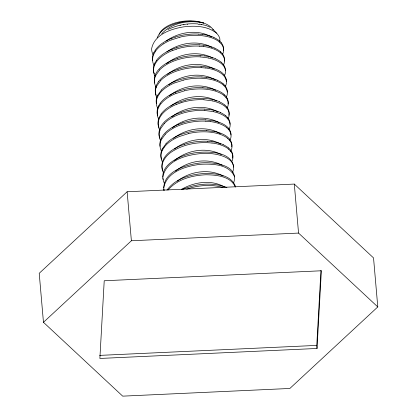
<?xml version="1.0" encoding="UTF-8"?>
<svg xmlns="http://www.w3.org/2000/svg" width="417" height="417" viewBox="0 0 417 417"><rect width="100%" height="100%" fill="white"/><g stroke="black" fill="none" stroke-linecap="round" stroke-linejoin="round"><path stroke-width="0.63" d="M219.947 41.257C220.609 36.034 215.792 32.552 212.779 29.107M317.029 348.466L321.371 270.774L104.219 280.761L99.877 358.453L317.029 348.466L316.764 345.401L320.96 270.299M162.818 177.11C166.185 159.278 188.651 154.264 204.033 153.331C214.573 152.898 238.764 156.776 232.566 172.466M163.745 187.832C166.717 171.58 186.107 166.06 200.327 164.324C212.154 163.688 229.418 164.037 234.615 176.917M157.178 37.832C160.759 28.695 171.064 24.593 179.935 22.466M233.765 182.615C239.374 164.314 212.284 161.739 200.212 162.984C185.659 164.699 161.728 171.762 163.933 190.543M153.936 52.386L155.551 49.717A35.971 20.527 -7.2 0 1 163.527 42.44A35.961 20.152 -8 0 1 171.069 38.588M155.666 51.056L154.05 53.725A35.966 20.803 -5.5 0 0 152.586 59.193A35.966 20.793 -4.2 0 0 154.082 65.568M154.863 63.108L156.479 60.439M155.906 75.164L159.701 69.931M158.34 81.878L156.724 84.547A35.966 20.803 -5.5 0 0 155.254 90.015A35.966 20.793 -4.2 0 0 156.266 95.363M157.652 95.264L161.442 90.03M159.383 93.94L157.767 96.608A35.966 20.803 -5.5 0 0 156.302 102.076A35.966 20.793 -4.2 0 0 157.803 108.451M158.58 105.986L160.196 103.317M161.129 114.039L159.513 116.708A35.966 20.803 -5.5 0 0 158.043 122.176A35.966 20.793 -4.2 0 0 159.054 127.524M161.369 138.147L162.984 135.478A35.971 20.527 -7.2 0 1 170.965 128.196A35.961 20.152 -8 0 1 178.507 124.344M162.302 148.864L166.091 143.625M162.416 150.203L164.032 147.535M166.988 190.142C175.614 178.023 191.664 174.134 205.779 173.43C216.308 173.561 231.195 174.812 235.428 186.295M161.733 33.793C171.955 22.492 189.297 19.698 203.658 23.05L198.158 21.757L191.069 21.246M160.628 80.648L156.839 85.886A35.966 20.803 -5.5 0 0 155.374 91.354A35.966 20.793 -4.2 0 0 156.87 97.729M164.345 123.526L160.555 128.764A35.966 20.803 -5.5 0 0 159.091 134.232A35.966 20.793 -4.2 0 0 160.592 140.607M165.278 134.248L161.488 139.487A35.966 20.803 -5.5 0 0 160.019 144.954A35.966 20.793 -4.2 0 0 161.52 151.329M168.114 189.985C177.256 179.117 192.247 175.401 205.894 174.77C216.303 174.916 230.731 176.083 235.355 187.087M166.638 63.66C179.065 53.439 198.586 50.285 212.941 58.13M167.566 74.377C180.108 64.098 199.978 60.856 214.312 69.149M168.88 84.74C181.473 74.82 201.046 71.625 215.245 79.871M169.427 95.816C181.854 85.6 201.375 82.441 215.73 90.291M170.741 106.179C183.219 96.317 202.443 93.21 216.663 101.008M171.668 116.901C184.262 106.976 203.835 103.781 218.034 112.032M172.216 127.977C184.423 117.865 203.225 114.946 217.643 121.847M173.529 138.34C186.243 128.347 206.149 125.09 220.332 133.768M174.462 149.057C187.051 139.137 206.623 135.942 220.822 144.188M174.619 160.493C186.998 149.932 206.806 146.711 221.307 154.608M175.547 171.215C187.926 160.649 207.734 157.428 222.24 165.33M177.251 181.218C189.73 171.356 208.953 168.249 223.168 176.047M127.138 191.763L39.214 273.297L43.462 322.305L122.697 396.15L289.862 388.462L377.786 306.922L373.538 257.92L294.303 184.069L127.138 191.763L131.386 240.765L43.462 322.305M165.935 41.147C178.648 31.973 197.601 28.83 211.523 36.993M166.863 51.864C179.461 42.748 198.07 39.693 212.013 47.413M181.426 189.412C194.061 181.994 211.492 179.253 224.539 187.066M167.874 29.534C177.147 25.062 187.629 23.055 197.893 23.925M182.443 189.48C196.292 183.558 212.686 181.994 226.911 187.541M171.121 38.635L175.354 37.108M171.236 39.975L179.925 37.217M172.049 49.352L176.287 47.83M172.164 50.697L176.401 49.17M172.977 60.074L177.215 58.547M173.91 70.796L178.142 69.269M174.952 82.853L183.642 80.095M175.766 92.235L180.003 90.708M175.885 93.575L184.575 90.812M176.699 102.952L185.388 100.195M176.813 104.292L181.051 102.764M177.626 113.674L181.864 112.147M178.559 124.391L182.792 122.864M184.653 144.308C173.717 147.566 158.194 156.881 162.75 170.407M186.67 189.177C198.273 185.158 211.179 184.142 223.085 187.468M188.291 133.69L179.602 136.453A35.961 20.152 -8 0 0 172.007 140.258A35.971 20.527 -7.2 0 0 163.985 147.529M180.066 25.625L180.358 25.541M183.647 24.832L183.949 24.77M187.28 24.29L187.587 24.249M131.386 240.765L298.551 233.077L377.786 306.922M99.611 355.388L316.764 345.401M198.231 34.131L202.594 34.512M199.159 44.848L203.522 45.229M199.274 46.193L203.637 46.568M200.092 55.57L204.45 55.951M200.207 56.91L208.682 57.984M201.02 66.293L209.496 67.361M201.135 67.632L205.498 68.007M201.948 77.009L206.311 77.39M202.881 87.732L207.239 88.107M203.923 99.788L212.399 100.862M204.737 109.171L209.099 109.546M204.856 110.51L213.327 111.584M205.67 119.888L214.14 120.961A35.961 17.952 -7.7 0 1 224.351 124.719A35.971 17.618 -6.8 0 1 228.714 128.41M205.784 121.227L210.147 121.608M206.597 130.61L215.073 131.683M207.525 141.327L211.888 141.707M212.008 143.047C198.633 141.577 184.585 143.995 172.998 151.006C165.81 155.16 158.752 164.361 163.422 172.758M198.169 24.233L199.347 24.41M199.462 24.071L205.951 25.463L210.267 27.35M201.114 24.681L201.38 24.728M218.081 122.15L218.961 122.749M216.517 33.151C207.296 25.765 194.447 25.494 183.235 26.917C170.678 29.049 154.603 34.397 151.663 48.476A35.966 20.793 -4.2 0 0 153.154 54.851M219.316 40.73L221.239 42.659M219.431 42.07L221.354 43.999A35.966 17.394 -5.4 0 1 223.455 48.278A35.966 17.415 -4.2 0 1 222.438 54.559M220.244 51.447L222.167 53.381M220.364 52.787L222.282 54.721M221.177 62.169L223.1 64.098M223.032 83.609L224.956 85.537M223.152 84.948L225.076 86.882L226.426 88.962A35.966 17.384 -4.9 0 1 227.338 93.424A35.966 17.478 -3.7 0 1 226.436 96.864M223.965 94.325L225.889 96.259L227.239 98.344M224.08 95.67L226.004 97.599M224.893 105.048L226.817 106.981M225.821 115.77L227.745 117.698M226.869 127.826L228.792 129.76L230.142 131.84M227.797 138.548L229.72 140.477M228.61 147.926L230.533 149.859L231.883 151.939A35.966 17.384 -4.9 0 1 232.795 156.401A35.966 17.478 -3.7 0 1 232.519 158.126M228.73 149.265L230.653 151.199M225.493 78.245L224.143 76.16L222.219 74.226A35.961 17.738 -7.2 0 0 216.866 70.926A35.971 18.129 -8.1 0 0 205.55 67.95M154.504 75.269L155.056 76.28M158.22 118.147L158.773 119.158M159.982 130.385L159.148 128.869A35.966 20.819 -4.7 0 1 158.575 120.768A35.966 20.761 -6 0 1 161.197 115.368A35.971 20.527 -7.2 0 1 169.224 108.097A35.961 20.152 -8 0 1 176.766 104.245M164.355 183.48C156.448 165.278 180.597 155.015 194.624 152.867C206.79 151.235 231.591 150.766 233.718 167.123M162.885 178.481L163.203 179.539M163.818 189.203L164.136 190.261M294.303 184.069L298.551 233.077M162.448 162.046A35.966 20.793 -4.2 0 1 160.952 155.671A35.966 20.803 -5.5 0 1 162.38 150.203M161.634 159.164A35.966 20.793 -4.2 0 1 160.837 154.332A35.966 20.803 -5.5 0 1 162.265 148.859M160.107 146.325A35.966 20.793 -4.2 0 1 159.904 143.615A35.966 20.803 -5.5 0 1 161.337 138.142M159.982 138.241A35.966 20.819 -4.7 0 1 159.388 130.151A35.966 20.761 -6 0 1 162.01 124.751A35.971 20.527 -7.2 0 1 170.037 117.479A35.961 20.152 -8 0 1 177.579 113.627M158.241 118.141A35.966 20.819 -4.7 0 1 157.647 110.052A35.966 20.761 -6 0 1 160.269 104.646A35.971 20.527 -7.2 0 1 168.291 97.38A35.961 20.152 -8 0 1 175.833 93.528M157.73 115.759A35.966 20.793 -4.2 0 1 157.115 111.454A35.966 20.803 -5.5 0 1 158.549 105.981M156.385 103.442A35.966 20.793 -4.2 0 1 156.187 100.732A35.966 20.803 -5.5 0 1 157.616 95.264M156.224 87.518A35.966 20.793 -4.2 0 1 154.446 80.632A35.966 20.803 -5.5 0 1 155.875 75.164M154.78 83.072A35.966 20.819 -4.7 0 1 154.738 76.551A35.966 20.761 -6 0 1 157.36 71.151A35.971 20.527 -7.2 0 1 165.387 63.879A35.961 20.152 -8 0 1 172.93 60.027M154.519 75.263A35.966 20.819 -4.7 0 1 153.925 67.173A35.966 20.761 -6 0 1 156.547 61.768A35.971 20.527 -7.2 0 1 164.574 54.502A35.961 20.152 -8 0 1 172.117 50.65M154.405 73.924A35.966 20.793 -4.2 0 1 153.711 71.818M153.597 71.286A35.966 20.793 -4.2 0 1 153.399 68.576A35.966 20.803 -5.5 0 1 154.827 63.103M152.669 60.564A35.966 20.793 -4.2 0 1 152.471 57.854A35.966 20.803 -5.5 0 1 153.899 52.386M159.185 34.236A28.059 14.923 -5 0 1 201.166 22.257L204.148 23.206A28.059 14.923 -5 0 1 213.207 29.857M166.034 143.615A35.961 20.381 -7.6 0 1 175.484 136.87A35.971 19.969 -8.3 0 1 183.683 133.534A35.966 19.422 -8.7 0 1 197.423 130.761A35.966 18.88 -8.7 0 1 206.629 130.547M165.221 134.232A35.961 20.381 -7.6 0 1 174.671 127.487A35.971 19.969 -8.3 0 1 182.87 124.151A35.966 19.422 -8.7 0 1 196.61 121.383A35.966 18.88 -8.7 0 1 205.816 121.165M184.611 144.251A35.966 19.422 -8.7 0 1 198.356 141.483A35.966 18.88 -8.7 0 1 207.562 141.264M188.26 133.628A35.966 19.192 -8.8 0 1 202.193 131.829A35.966 18.661 -8.6 0 1 211.122 132.267A35.971 18.129 -8.1 0 1 222.438 135.249A35.961 17.738 -7.2 0 1 227.849 138.527M182.75 122.812A35.966 19.422 -8.7 0 1 196.496 120.044A35.966 18.88 -8.7 0 1 205.701 119.825M164.288 123.515A35.961 20.381 -7.6 0 1 173.743 116.77M161.077 114.029A35.971 20.527 -7.2 0 1 169.104 106.757A35.961 20.152 -8 0 1 176.646 102.905M160.149 103.307A35.971 20.527 -7.2 0 1 168.176 96.04A35.961 20.152 -8 0 1 175.719 92.188M173.738 116.77A35.971 19.969 -8.3 0 1 181.937 113.434A35.966 19.422 -8.7 0 1 195.682 110.661A35.966 18.88 -8.7 0 1 204.888 110.448M181.822 112.09A35.966 19.422 -8.7 0 1 195.568 109.322A35.966 18.88 -8.7 0 1 204.773 109.108M181.009 102.712A35.966 19.422 -8.7 0 1 194.755 99.944A35.966 18.88 -8.7 0 1 203.96 99.726M185.357 100.132A35.966 19.192 -8.8 0 1 199.29 98.329A35.966 18.661 -8.6 0 1 208.219 98.772A35.971 18.129 -8.1 0 1 219.535 101.748M184.543 90.75A35.966 19.192 -8.8 0 1 198.476 88.951A35.966 18.661 -8.6 0 1 207.405 89.389A35.971 18.129 -8.1 0 1 218.722 92.371A35.961 17.738 -7.2 0 1 224.127 95.649M179.962 90.651A35.966 19.422 -8.7 0 1 193.707 87.883A35.966 18.88 -8.7 0 1 202.912 87.669M159.336 93.929A35.971 20.527 -7.2 0 1 167.363 86.658A35.961 20.152 -8 0 1 174.905 82.806M161.384 90.015A35.961 20.381 -7.6 0 1 170.834 83.27A35.971 19.969 -8.3 0 1 179.034 79.934A35.966 19.422 -8.7 0 1 192.779 77.166A35.966 18.88 -8.7 0 1 201.984 76.947M158.288 81.868A35.971 20.527 -7.2 0 1 166.315 74.601A35.961 20.152 -8 0 1 173.858 70.749M160.571 80.632A35.961 20.381 -7.6 0 1 170.021 73.892A35.971 19.969 -8.3 0 1 178.221 70.556A35.966 19.422 -8.7 0 1 191.966 67.783A35.966 18.88 -8.7 0 1 201.171 67.57M159.643 69.915A35.961 20.381 -7.6 0 1 169.093 63.17A35.971 19.969 -8.3 0 1 177.293 59.834A35.966 19.422 -8.7 0 1 191.033 57.066A35.966 18.88 -8.7 0 1 200.238 56.848M183.616 80.033A35.966 19.192 -8.8 0 1 197.543 78.229A35.966 18.661 -8.6 0 1 206.472 78.672A35.971 18.129 -8.1 0 1 217.794 81.649A35.961 17.738 -7.2 0 1 223.199 84.932M178.101 69.212A35.966 19.422 -8.7 0 1 191.846 66.444A35.966 18.88 -8.7 0 1 201.051 66.23M177.173 58.489A35.966 19.422 -8.7 0 1 190.918 55.727A35.966 18.88 -8.7 0 1 200.124 55.508M156.427 60.429A35.971 20.527 -7.2 0 1 164.46 53.162A35.961 20.152 -8 0 1 172.002 49.31M155.614 51.051A35.971 20.527 -7.2 0 1 163.646 43.78M163.641 43.78A35.961 20.152 -8 0 1 171.189 39.928M176.36 49.112A35.966 19.422 -8.7 0 1 190.105 46.344A35.966 18.88 -8.7 0 1 199.31 46.131M176.245 47.773A35.966 19.422 -8.7 0 1 189.99 45.005A35.966 18.88 -8.7 0 1 199.196 44.786M179.894 37.155A35.966 19.192 -8.8 0 1 193.827 35.351A35.966 18.661 -8.6 0 1 202.756 35.794A35.971 18.129 -8.1 0 1 214.072 38.771A35.961 17.738 -7.2 0 1 219.483 42.049M175.312 37.05A35.966 19.422 -8.7 0 1 189.057 34.283A35.966 18.88 -8.7 0 1 198.263 34.069M179.92 22.429A28.763 15.179 -8.5 0 1 191.08 21.204M231.732 161.754A35.966 17.415 -4.2 0 0 232.749 155.478A35.966 17.394 -5.4 0 0 230.611 151.209M230.804 151.032A35.966 17.415 -4.2 0 0 231.821 144.756A35.966 17.394 -5.4 0 0 229.684 140.487M231.722 146.831A35.966 17.415 -4.2 0 0 231.701 143.417A35.966 17.394 -5.4 0 0 229.564 139.148M230.153 139.747A35.966 17.478 -3.7 0 0 231.054 136.302A35.966 17.384 -4.9 0 0 230.116 131.845M230.94 134.962A35.966 17.415 -4.2 0 0 230.773 132.7A35.966 17.394 -5.4 0 0 228.636 128.431M228.943 129.593A35.966 17.415 -4.2 0 0 229.96 123.317A35.966 17.394 -5.4 0 0 227.823 119.048A35.971 17.55 -6.6 0 0 223.418 115.389A35.961 17.858 -7.5 0 0 213.269 111.636M230.007 124.245A35.966 17.415 -4.2 0 0 229.845 121.978A35.966 17.394 -5.4 0 0 227.708 117.709M228.016 118.876A35.966 17.415 -4.2 0 0 229.032 112.6A35.966 17.394 -5.4 0 0 226.895 108.331A35.971 17.55 -6.6 0 0 222.485 104.672A35.961 17.858 -7.5 0 0 212.342 100.914M228.803 115.248A35.966 17.415 -4.2 0 0 228.912 111.261A35.966 17.394 -5.4 0 0 226.775 106.992M227.083 108.154A35.966 17.415 -4.2 0 0 228.099 101.878A35.966 17.394 -5.4 0 0 225.962 97.609M228 103.953A35.966 17.478 -3.7 0 0 228.146 102.801A35.966 17.384 -4.9 0 0 227.213 98.349M227.218 92.084A35.966 17.415 -4.2 0 0 227.056 89.817A35.966 17.394 -5.4 0 0 224.919 85.548M225.227 86.715A35.966 17.478 -3.7 0 0 226.405 82.702A35.966 17.384 -4.9 0 0 225.467 78.25M226.123 79.1A35.966 17.415 -4.2 0 1 226.29 81.367M224.575 75.425A35.966 17.415 -4.2 0 0 225.31 69.717A35.966 17.394 -5.4 0 0 223.173 65.448A35.971 17.55 -6.6 0 0 218.769 61.794A35.961 17.858 -7.5 0 0 208.62 58.036M225.357 70.645A35.966 17.415 -4.2 0 0 225.196 68.378A35.966 17.394 -5.4 0 0 223.059 64.109M223.366 65.276A35.966 17.415 -4.2 0 0 224.382 59A35.966 17.394 -5.4 0 0 222.245 54.731M224.283 61.075A35.966 17.415 -4.2 0 0 224.268 57.661A35.966 17.394 -5.4 0 0 222.131 53.392M223.356 50.353A35.966 17.415 -4.2 0 0 223.335 46.939A35.966 17.394 -5.4 0 0 221.198 42.67M212.055 142.989A35.971 18.129 -8.1 0 1 223.371 145.966A35.961 17.738 -7.2 0 1 228.777 149.25M211.94 141.644A35.971 18.129 -8.1 0 1 223.251 144.626M210.194 121.545A35.971 18.129 -8.1 0 1 221.51 124.527A35.961 17.738 -7.2 0 1 226.921 127.81M215.13 131.626A35.961 17.952 -7.7 0 1 225.279 135.436A35.971 17.618 -6.8 0 1 229.642 139.127M223.126 144.699A35.961 17.66 -7 0 1 228.563 147.946M209.152 109.489A35.971 18.129 -8.1 0 1 220.463 112.47M207.291 88.05A35.971 18.129 -8.1 0 1 218.607 91.031A35.961 17.738 -7.2 0 1 224.012 94.31M220.338 112.538A35.961 17.66 -7 0 1 225.769 115.785M219.41 101.821A35.961 17.66 -7 0 1 224.841 105.068M206.363 77.327A35.971 18.129 -8.1 0 1 217.674 80.309M209.553 67.309A35.961 17.952 -7.7 0 1 219.702 71.119A35.971 17.618 -6.8 0 1 224.065 74.81M204.502 55.888A35.971 18.129 -8.1 0 1 215.818 58.87M217.549 80.382A35.961 17.66 -7 0 1 222.98 83.629M223.986 74.831A35.966 17.394 -5.4 0 1 226.123 79.1M215.693 58.943A35.961 17.66 -7 0 1 221.125 62.185M203.689 46.511A35.971 18.129 -8.1 0 1 215.005 49.493A35.961 17.738 -7.2 0 1 220.411 52.771M203.574 45.172A35.971 18.129 -8.1 0 1 214.885 48.148M202.641 34.449A35.971 18.129 -8.1 0 1 213.957 37.431M214.76 48.221A35.961 17.66 -7 0 1 220.192 51.468M213.832 37.504A35.961 17.66 -7 0 1 219.264 40.746"/></g></svg>
